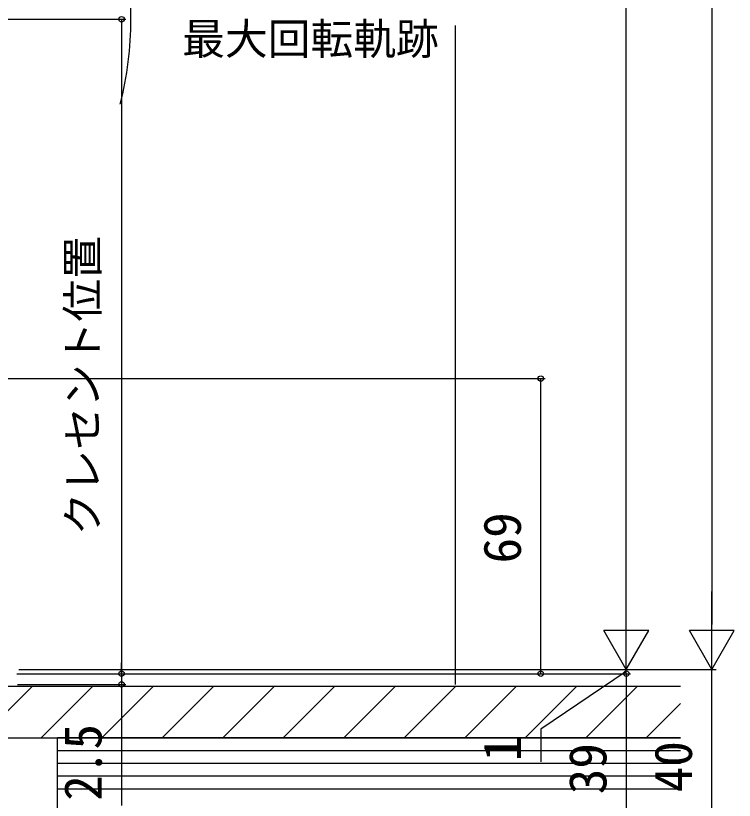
# Model space of a CAD drawing. Units: millimetres, scale not verified. Extents: x -526 to 524, y -783 to 779.
# Drawn here: x -183.6 to -15.6, y -28.4 to 155 of the extents above; entities that cross this region are included whole.
import ezdxf
from ezdxf.enums import TextEntityAlignment as Align

# ---------------------------------------------------------------- set-up
doc = ezdxf.new("R2010")
doc.units = ezdxf.units.MM
doc.header["$LTSCALE"] = 4
for name, color, linetype in [('0-4_YKK_12', 2, 'Continuous'), ('0-7_YKK_D', 6, 'Continuous'), ('0-9_YSS_K', 3, 'Continuous'), ('0-A_YSS_KE', 3, 'Continuous')]:
    doc.layers.add(name, color=color, linetype=linetype)
doc.styles.add('ＭＳ ゴシック', font='')
doc.styles.get('ＭＳ ゴシック').set_extended_font_data('MS Gothic')

msp = doc.modelspace()

# ---------------------------------------------------------------- linework, layer by layer
at = {"layer": '0-4_YKK_12'}
msp.add_line((-195.8, 154.229), (-180.8, 154.229), dxfattribs=at)
msp.add_arc((-236.6, 154.229), 80, 345.61765, 14.38235, dxfattribs=at)
at = {"layer": '0-7_YKK_D'}
for p, q in [((-20.8, 341.7), (-20.8, 12.701)), ((-40.8, 12.7), (-40.8, 311.7)), ((-180.8, 154.229), (-157.8, 154.229)), ((-158.8, 154.229), (-158.8, 1.2)), ((-207.313, 70.2), (-59.8, 70.2)), ((-60.8, 1.2), (-60.8, 70.2)), ((-40.8, 2.2), (-40.8, 20.387)), ((-20.8, 2.201), (-20.8, 20.387)), ((-40.8, 2.2), (-46.05, 11.293)), ((-35.55, 11.293), (-46.05, 11.293)), ((-40.8, 2.2), (-35.55, 11.293)), ((-20.8, 2.201), (-26.05, 11.294)), ((-15.55, 11.294), (-26.05, 11.294)), ((-20.8, 2.201), (-15.55, 11.294)), ((-158.8, 1.2), (-158.8, 3.75)), ((-40.8, 2.201), (-40.8, 4.751)), ((-182.8, 2.201), (-39.8, 2.201)), ((-182.8, 2.2), (-19.8, 2.2)), ((-180.8, 2.201), (-19.8, 2.201)), ((-180.8, 2.2), (-39.8, 2.2)), ((-40.8, 1.2), (-40.8, 2.201)), ((-40.8, 1.2), (-40.8, 2.201)), ((-20.8, -37.8), (-20.8, 2.2)), ((-183.3, 1.2), (-59.8, 1.2)), ((-183.3, 1.2), (-157.8, 1.2)), ((-183.3, 1.2), (-39.8, 1.2)), ((-183.3, 1.2), (-39.8, 1.2)), ((-180.8, 1.2), (-157.8, 1.2)), ((-158.8, 1.2), (-158.8, -1.3)), ((-40.8, 1.2), (-40.8, -37.8)), ((-40.8, 1.2), (-40.8, -1.35)), ((-183.1, -1.3), (-157.8, -1.3)), ((-158.8, -1.3), (-158.8, -29.627))]:
    msp.add_line(p, q, dxfattribs=at)
msp.add_lwpolyline([(-40.8, 1.7), (-60.8, -11.8), (-60.8, -19.414)], dxfattribs=at)
for centre in [(-158.8, 154.229), (-60.8, 70.2), (-158.8, 1.2), (-158.8, 1.2), (-60.8, 1.2), (-40.8, 1.2), (-40.8, 1.2), (-158.8, -1.3)]:
    msp.add_circle(centre, 0.637, dxfattribs=at)
at = {"layer": '0-9_YSS_K'}
for p, q in [((-80.8, 152.729), (-80.8, -1.3)), ((-191.715, -13.8), (-179.715, -1.8)), ((-177.573, -13.8), (-165.573, -1.8)), ((-163.431, -13.8), (-151.431, -1.8)), ((-149.289, -13.8), (-137.289, -1.8)), ((-135.146, -13.8), (-123.146, -1.8)), ((-121.004, -13.8), (-109.004, -1.8)), ((-106.862, -13.8), (-94.862, -1.8)), ((-92.72, -13.8), (-80.72, -1.8)), ((-78.578, -13.8), (-66.578, -1.8)), ((-64.436, -13.8), (-52.436, -1.8)), ((-50.294, -13.8), (-38.294, -1.8)), ((-36.152, -13.8), (-28.156, -5.804)), ((-28.156, -16.8), (-173.8, -16.8)), ((-28.156, -19.8), (-173.8, -19.8)), ((-28.156, -22.8), (-173.8, -22.8)), ((-28.156, -25.8), (-173.8, -25.8))]:
    msp.add_line(p, q, dxfattribs=at)
at = {"layer": '0-A_YSS_KE'}
for p, q in [((-28.156, -1.8), (-198.8, -1.8)), ((-173.8, -37.8), (-173.8, -13.8))]:
    msp.add_line(p, q, dxfattribs=at)
msp.add_lwpolyline([(-198.8, -13.8), (-28.156, -13.8), (-173.8, -13.8)], dxfattribs=at)

# ---------------------------------------------------------------- texts
at = {"layer": '0-7_YKK_D', "style": 'ＭＳ ゴシック'}
msp.add_text('最大回転軌跡', height=7.331, dxfattribs=at).set_placement((-144.635, 143.768), align=Align.BOTTOM_LEFT)
for s, height, p in [('クレセント位置', 7.331, (-162.05, 33.538)), ('69', 8.798, (-62.8, 26.973)), ('2.5', 8.798, (-160.8, -28.514)), ('1', 8.798, (-62.8, -19.255)), ('39', 8.798, (-42.8, -26.993)), ('40', 8.798, (-22.8, -26.527))]:
    msp.add_text(s, height=height, rotation=90, dxfattribs=at).set_placement(p, align=Align.BOTTOM_LEFT)

doc.saveas('drawing.dxf')
